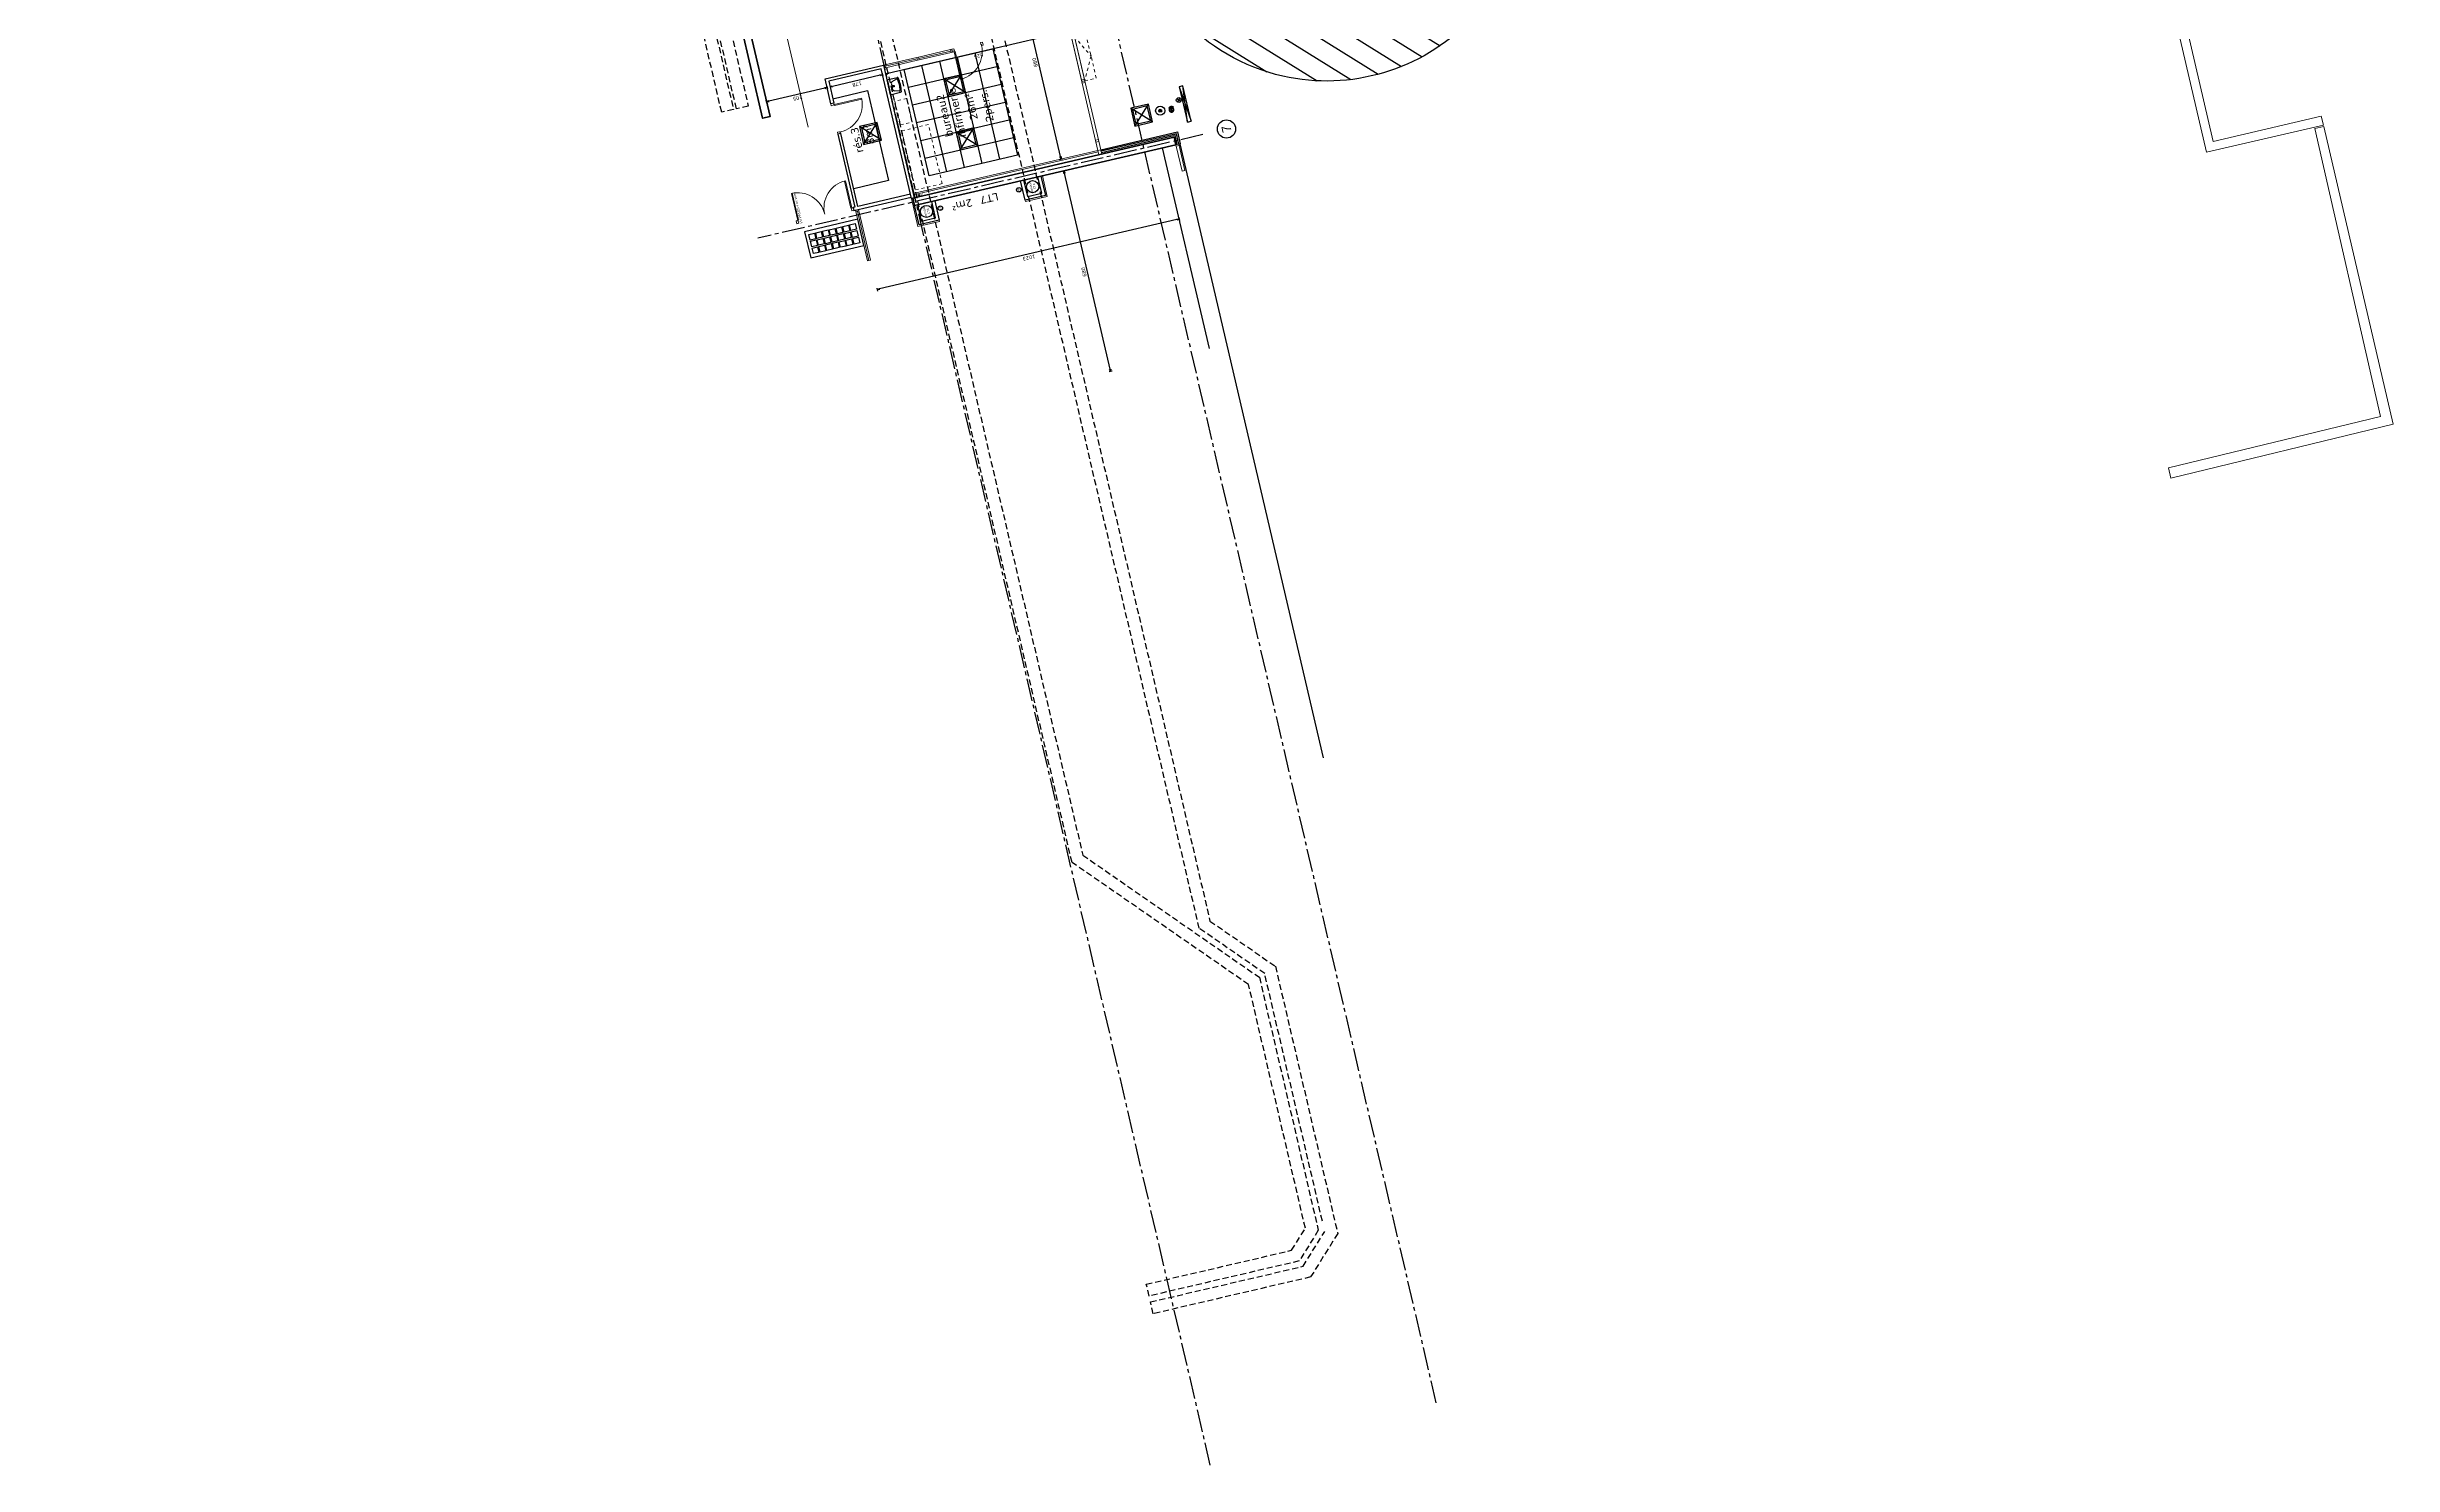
# Model space of a CAD drawing. Header units: metres. Extents: x -49 to 867749, y -579737 to 170817.
# Drawn here: x 867440.8 to 867518.2, y -409093.6 to -409046.8 of the extents above; entities that cross this region are included whole.
import ezdxf
from ezdxf.enums import TextEntityAlignment as Align

# ---------------------------------------------------------------- set-up
doc = ezdxf.new("R2010")
doc.units = ezdxf.units.M
doc.header["$MEASUREMENT"] = 0
doc.header["$PDMODE"] = 3
doc.header["$PDSIZE"] = 0.1
for name, pattern in [('01', [0.15000000000000002, 0.1, -0.05]), ('02', [0.28, 0.2, -0.08]), ('AXES2', [1.125, 0.75, -0.125, 0.125, -0.125])]:
    doc.linetypes.add(name, pattern=pattern)
for name, color, linetype in [('00-AXE-0.00', 14, 'AXES2'), ('01-CLOISON-0.25', 3, 'Continuous'), ('01-DOUBLAGE-0.0x', 6, 'Continuous'), ('01-ISOL-0.08', 43, 'ISOLATION'), ('01-SANITAIRE-0.15', 44, 'Continuous'), ('06-COT-50&100-0.20', 2, 'Continuous'), ('06-TXT-DIVERS-0.20', 70, 'Continuous'), ('06-TXT-ETIQUETTES SURFACES', 210, 'Continuous'), ('07-PLAFONDS-0.13', 5, 'Continuous'), ('08-VU-0.13', 44, 'Continuous'), ('08-VU-0.20', 32, 'Continuous'), ('BAT_HACHURES', 252, 'Continuous')]:
    doc.layers.add(name, color=color, linetype=linetype)
for name, color, linetype, lineweight in [('01-BETON-0.40', 4, 'Continuous', 40), ('01-MEN-CP-0.15', 2, 'Continuous', 18), ('01-MOBILIER-0.10', 10, 'Continuous', 9), ('ACSP - Béton', 252, 'Continuous', 18)]:
    doc.layers.add(name, color=color, linetype=linetype, lineweight=lineweight)
doc.styles.add('COT', font='verdana.ttf')
doc.styles.add('locaux 100', font='verdana.ttf', dxfattribs={"height": 0.22})
doc.styles.add('locaux 20', font='verdana.ttf', dxfattribs={"height": 0.07})
doc.styles.get("Standard").update_dxf_attribs({"font": 'arial.ttf'})
doc.linetypes.add('ISOLATION', pattern='A,0.0001,-0.1,[134,ltypeshp.shx,S=0.1,R=0,X=-0.1,Y=0],-0.2,[134,ltypeshp.shx,S=0.1,R=180,X=0.1,Y=0],-0.1', length=0.4001)
doc.dimstyles.new('COT50', dxfattribs={"dimtxt": 0.12, "dimasz": 0.08, "dimexe": 0.05, "dimexo": 0, "dimgap": 0.05, "dimtad": 1, "dimdec": 0, "dimlfac": 100, "dimzin": 0, "dimdsep": 46, "dimtxsty": 'COT', "dimblk": 'OPEN30', "dimcen": 0.04, "dimdle": 0.05, "dimclrd": 256, "dimclre": 256, "dimclrt": 6, "dimadec": 0, "dimazin": 0, "dimtm": 1e-09, "dimtfac": 1, "dimtdec": 0, "dimtmove": 1, "dimatfit": 0, "dimldrblk": 'OPEN30', "dimfxl": 0.05, "dimfxlon": 1, "dimtolj": 1, "dimtzin": 0, "dimlwd": -1, "dimlwe": -1, "dimarcsym": 0})

# ---------------------------------------------------------------- blocks, each defined once
blk = doc.blocks.new('ModulePlancherVerre')
at = {"layer": '08-VU-0.13'}
for points in [[(0.1199999999953434, 1.685000000521541), (0.309999999939464, 1.685000000521541), (0.309999999939464, 1.495000000461005), (0.1200000000244472, 1.495000000461005)], [(0.3500000000349246, 1.685000000754371), (0.5399999999499414, 1.685000000754371), (0.5400000000081491, 1.49500000057742), (0.3500000000349246, 1.495000000461005)], [(0.5800000000745058, 1.685000000754371), (0.7700000000186265, 1.685000000754371), (0.7699999999895226, 1.49500000057742), (0.5800000000745058, 1.49500000057742)], [(0.1200000000244472, 1.455000000423752), (0.3099999999976717, 1.455000000307336), (0.3099999999685679, 1.265000000130385), (0.1199999999953434, 1.265000000130385)], [(0.1200000000826549, 1.225000000209548), (0.309999999939464, 1.225000000209548), (0.3099999999976717, 1.035000000149012), (0.120000000053551, 1.035000000032596)], [(0.120000000053551, 0.9950000001117587), (0.3099999999976717, 0.9950000001117587), (0.3099999999976717, 0.8049999999348074), (0.1200000000244472, 0.8049999999348074)], [(0.3500000000349246, 1.455000000423752), (0.5399999999790452, 1.455000000423752), (0.5399999999790452, 1.2650000002468), (0.3500000000349246, 1.2650000002468)], [(0.3500000000640284, 1.225000000442378), (0.5400000000372529, 1.225000000442378), (0.5400000000081491, 1.035000000149012), (0.3500000000640284, 1.035000000265427)], [(0.3500000000349246, 0.9950000001117587), (0.5400000000081491, 0.9950000001117587), (0.5399999999790452, 0.8049999999348074), (0.3500000001222361, 0.8049999999348074)], [(0.580000000045402, 1.455000000540167), (0.7700000000186265, 1.455000000656582), (0.7699999999895226, 1.265000000479631), (0.5800000001036096, 1.265000000479631)], [(0.5800000001036096, 1.225000000442378), (0.7700000000186265, 1.225000000442378), (0.7700000000186265, 1.035000000265427), (0.5800000000745058, 1.035000000265427)], [(0.5800000000745058, 0.9950000001117587), (0.7699999999895226, 0.995000000228174), (0.7700000000768341, 0.8050000001676381), (0.5800000001036096, 0.8050000001676381)], [(0.120000000053551, 0.7649999996647239), (0.3099999999685679, 0.7649999996647239), (0.3100000000267755, 0.5749999997206032), (0.1200000000826549, 0.5749999996041879)], [(0.1200000000244472, 0.534999999566935), (0.3099999999976717, 0.534999999566935), (0.3100000000267755, 0.344999999506399), (0.1200000000826549, 0.3449999996228144)], [(0.1200000001117587, 0.3049999993527308), (0.3100000000558794, 0.3049999992363155), (0.3100000000558794, 0.1149999992921948), (0.1200000001408625, 0.1149999991757795)], [(0.3500000000640284, 0.7649999998975545), (0.5400000000663567, 0.7650000000139698), (0.5400000000372529, 0.5749999998370185), (0.3500000000640284, 0.5749999998370185)], [(0.3500000000931323, 0.5349999997997656), (0.5400000000081491, 0.5349999996833503), (0.5400000000372529, 0.344999999506399), (0.3500000001222361, 0.344999999506399)], [(0.3500000001222361, 0.3049999994691461), (0.5400000000954606, 0.3049999994691461), (0.5400000000954606, 0.1149999994086102), (0.3500000001222361, 0.1149999994086102)], [(0.5800000001036096, 0.7650000000139698), (0.7700000000186265, 0.7649999998975545), (0.7700000000477303, 0.5749999998370185), (0.5800000001036096, 0.5749999998370185)], [(0.5800000001327135, 0.5349999996833503), (0.7700000000186265, 0.5349999997997656), (0.7700000001059379, 0.3449999997392297), (0.5800000001618173, 0.3449999997392297)], [(0.5800000001618173, 0.3049999995855615), (0.7700000000768341, 0.3049999994691461), (0.7700000001059379, 0.1149999994086102), (0.5800000001618173, 0.1149999994086102)]]:
    blk.add_lwpolyline(points, close=True, dxfattribs=at)
at = {"layer": '08-VU-0.20'}
blk.add_lwpolyline([(2.91038304567337e-11, 1.164153218269348e-10), (0.8900000000721775, 0), (0.8900000000721775, 1.799999999930151), (-2.91038304567337e-11, 1.800000000046566)], close=True, dxfattribs=at)
blk = doc.blocks.new('Spot-directionnel')
h = blk.add_hatch(color=256)
h.dxf.hatch_style = 1
h.paths.add_polyline_path([(-0.05656854255256303, 0.05656854255313146, 0.4142135626240647), (-0.05656854245551541, -0.05656854248518767), (-3.389662855957098e-11, 2.221082345821301e-11)])
h = blk.add_hatch(color=256)
h.dxf.hatch_style = 1
h.paths.add_polyline_path([(0.07778174590198482, 0.07778174607603938), (-3.389662162067708e-11, 2.221082866238344e-11), (0.07778174585832905, -0.07778174588686447, 0.4142135627566695)])
for p, q in [((-0.05656854246569765, -0.05656854249536991), (0.0777817458734944, 0.07778174604754895)), ((-0.05656854249480148, 0.05656854249536991), (0.07778174590259823, -0.07778174593113363))]:
    blk.add_line(p, q)
for radius, start, end in [(0.07999999999999999, 45.0000000876141, 314.9999999902446), (0.11, 315.0000000279166, 45.00000003952353)]:
    blk.add_arc((5.684341886080801e-13, 1.164153218269348e-10), radius, start, end)
blk = doc.blocks.new('LuminaireSuspendu')
for p, q in [((-0.03535533905903776, 0.03535533917602152), (0.03535533908927846, -0.03535533871036023)), ((-0.03535533894262244, -0.03535533894319087), (0.0353553390310708, 0.03535533917602152))]:
    blk.add_line(p, q)
for centre, radius in [((-5.763922672485933e-11, 1.164153218269348e-10), 0.15), ((-2.853539626812562e-11, 2.328306436538696e-10), 0.04999999999999999)]:
    blk.add_circle(centre, radius)
blk = doc.blocks.new('Eclairage-Pl-60x60')
for p, q in [((-0.3000000000459977, 0.3000000001629815), (0.2999999999889269, -0.3000000000465661)), ((-0.3000000000751015, -0.3000000000465661), (0.3000000000180307, 0.3000000000465661))]:
    blk.add_line(p, q)
for points in [[(-0.3000000000459977, -0.2999999999301508), (0.2999999999889269, -0.2999999999301508), (0.2999999999889269, 0.3000000001629815), (-0.3000000000459977, 0.3000000001629815)], [(-0.2500000000576392, -0.2499999998835847), (0.2499999999714646, -0.25), (0.2499999999714646, 0.2500000001164153), (-0.2500000000285354, 0.2500000002328306)]]:
    blk.add_lwpolyline(points, close=True)
blk = doc.blocks.new('_Open30')
at = {"color": 0, "linetype": 'ByBlock', "lineweight": -2}
for p, q in [((-1, 0.26794919), (0, 0)), ((0, 0), (-1, -0.26794919)), ((0, 0), (-1, 0))]:
    blk.add_line(p, q, dxfattribs=at)
blk = doc.blocks.new('*D341')
at = {"layer": '06-COT-50&100-0.20', "transparency": 16777216}
for p, q in [((867474.3201147502, -409050.9231663038), (867474.417503926, -409050.900465017)), ((867475.8943358171, -409057.4563682773), (867474.3869703676, -409050.989727001)), ((867475.9611914344, -409057.5229289745), (867475.8638022586, -409057.5456302614))]:
    blk.add_line(p, q, dxfattribs=at)
at = {"layer": 'Defpoints', "color": 0, "transparency": 16777216}
for p in [(867473.5238229244, -409051.1087808655), (867474.3688093381, -409050.9118156604), (867476.058829756, -409057.500169612)]:
    blk.add_point(p, dxfattribs=at)
at = {"layer": '06-COT-50&100-0.20', "transparency": 16777216, "xscale": 0.08, "yscale": 0.08, "zscale": 0.08}
for p, rotation in [((867474.3688093381, -409050.9118156604), 103.1212703830424), ((867475.9124968466, -409057.5342796179), 283.1212703830424)]:
    blk.add_blockref('_Open30', p, dxfattribs=dict(at, rotation=rotation))
at = {"layer": '06-COT-50&100-0.20', "color": 6, "transparency": 16777216, "insert": (867475.030856444, -409054.2486410915), "char_height": 0.12, "attachment_point": 5, "rotation": 103.12127038304244, "style": 'COT'}
blk.add_mtext('\\A1;680', dxfattribs=at)
blk = doc.blocks.new('*D342')
at = {"layer": '06-COT-50&100-0.20', "transparency": 16777216}
for p, q in [((867472.731020936, -409044.1059079833), (867472.8284101118, -409044.0832066963)), ((867474.259843161, -409050.4443476151), (867472.7978765534, -409044.1724686804)), ((867474.2293096026, -409050.5336095992), (867474.3266987784, -409050.5109083123))]:
    blk.add_line(p, q, dxfattribs=at)
at = {"layer": 'Defpoints', "color": 0, "transparency": 16777216}
for p in [(867472.7797155238, -409044.0945573398), (867472.1177019638, -409044.248871817), (867473.5429487074, -409050.6935994077)]:
    blk.add_point(p, dxfattribs=at)
at = {"layer": '06-COT-50&100-0.20', "transparency": 16777216, "xscale": 0.08, "yscale": 0.08, "zscale": 0.08}
for p, rotation in [((867472.7797155238, -409044.0945573398), 103.1212703830424), ((867474.2780041905, -409050.5222589558), 283.1212703830424)]:
    blk.add_blockref('_Open30', p, dxfattribs=dict(at, rotation=rotation))
at = {"layer": '06-COT-50&100-0.20', "color": 6, "transparency": 16777216, "insert": (867473.419337913, -409047.3339375667), "char_height": 0.12, "attachment_point": 5, "rotation": 103.12127038304244, "style": 'COT'}
blk.add_mtext('\\A1;660', dxfattribs=at)
blk = doc.blocks.new('P90')
at = {"linetype": 'Continuous'}
for points in [[(-0.04999999999999716, 0.9294576541331026), (-0.05000000000001137, 0), (-0.0799999999999983, 1.4210854715202e-14), (-0.07999999999998408, 0.9294576541331026)], [(-0.9650000000000176, -0.03000000000000114), (-0.9650000000000034, -0.0999999999999858), (-1.029999999999987, -0.0999999999999858), (-1.030000000000001, 1.4210854715202e-14), (-0.980000000000004, 0), (-0.980000000000004, -0.02999999999998693)], [(0, 0), (-1.4210854715202e-14, -0.0999999999999858), (-0.06500000000001194, -0.0999999999999858), (-0.06499999999999773, -0.02999999999998693), (-0.04999999999999716, -0.02999999999998693), (-0.04999999999999716, 0)]]:
    blk.add_lwpolyline(points, close=True, dxfattribs=at)
blk.add_arc((-0.04341237867370751, -0.006437188131982907), 0.9366097425356539, 92.23876574673776, 179.6062109981933, dxfattribs=at)
at = {"linetype": 'Continuous', "text_generation_flag": 6}
blk.add_attdef('TEXTE', text='', height=0.08000000000000185, rotation=90, dxfattribs=at).set_placement((-0.1882810419414795, 0.4692115736254578), align=Align.CENTER)
blk = doc.blocks.new('*D347')
at = {"layer": '06-COT-50&100-0.20', "transparency": 16777216}
for p, q in [((867474.4943020312, -409046.3172621351), (867468.5604983558, -409047.700423851)), ((867474.5608627285, -409046.2504065178), (867474.5835640153, -409046.3477956936)), ((867468.4712363718, -409047.6698902928), (867468.4939376586, -409047.7672794686))]:
    blk.add_line(p, q, dxfattribs=at)
at = {"layer": 'Defpoints', "color": 0, "transparency": 16777216}
for p in [(867474.5270603169, -409046.1053931981), (867468.4374339606, -409047.5248769746), (867468.4825870148, -409047.7185848806)]:
    blk.add_point(p, dxfattribs=at)
at = {"layer": '06-COT-50&100-0.20', "transparency": 16777216, "xscale": 0.08, "yscale": 0.08, "zscale": 0.08}
for p, rotation in [((867474.5722133719, -409046.2991011055), 13.12127038304243), ((867468.4825870151, -409047.7185848806), 193.1212703830424)]:
    blk.add_blockref('_Open30', p, dxfattribs=dict(at, rotation=rotation))
at = {"layer": '06-COT-50&100-0.20', "color": 6, "transparency": 16777216, "insert": (867471.55293876, -409047.1184041806), "char_height": 0.12, "attachment_point": 5, "rotation": 193.12127038304243, "style": 'COT'}
blk.add_mtext('\\A1;625', dxfattribs=at)
blk = doc.blocks.new('*D351')
at = {"layer": '06-COT-50&100-0.20', "transparency": 16777216}
for p, q in [((867468.3072864988, -409047.7594471981), (867466.7323847122, -409048.1265547024)), ((867468.3738471961, -409047.6925915807), (867468.396548483, -409047.7899807566)), ((867466.6431227282, -409048.096021144), (867466.6658240152, -409048.1934103199))]:
    blk.add_line(p, q, dxfattribs=at)
at = {"layer": 'Defpoints', "color": 0, "transparency": 16777216}
for p in [(867466.6093203168, -409047.951007825), (867468.3400447847, -409047.5475782617), (867466.6544733713, -409048.1447157317)]:
    blk.add_point(p, dxfattribs=at)
at = {"layer": '06-COT-50&100-0.20', "transparency": 16777216, "xscale": 0.08, "yscale": 0.08, "zscale": 0.08}
for p, rotation in [((867468.3851978395, -409047.7412861686), 13.12127038304243), ((867466.6544733716, -409048.1447157318), 193.1212703830424)]:
    blk.add_blockref('_Open30', p, dxfattribs=dict(at, rotation=rotation))
at = {"layer": '06-COT-50&100-0.20', "color": 6, "transparency": 16777216, "insert": (867467.5454290576, -409048.0527975986), "char_height": 0.12, "attachment_point": 5, "rotation": 193.12127038304243, "style": 'COT'}
blk.add_mtext('\\A1;178', dxfattribs=at)
blk = doc.blocks.new('*D352')
at = {"layer": '06-COT-50&100-0.20', "transparency": 16777216}
for p, q in [((867464.5710722001, -409048.6816941728), (867464.5483709133, -409048.5843049969)), ((867466.4791728554, -409048.1855780494), (867464.6376328974, -409048.6148385555)), ((867466.5457335527, -409048.118722432), (867466.5684348396, -409048.2161116079))]:
    blk.add_line(p, q, dxfattribs=at)
at = {"layer": 'Defpoints', "color": 0, "transparency": 16777216}
for p in [(867466.489229854, -409047.876319936), (867464.5597215564, -409048.6329995849), (867464.6736810567, -409049.1218891297)]:
    blk.add_point(p, dxfattribs=at)
at = {"layer": '06-COT-50&100-0.20', "transparency": 16777216, "xscale": 0.08, "yscale": 0.08, "zscale": 0.08}
for p, rotation in [((867464.5597215567, -409048.632999585), 193.1212703830424), ((867466.5570841961, -409048.1674170199), 13.12127038304243)]:
    blk.add_blockref('_Open30', p, dxfattribs=dict(at, rotation=rotation))
at = {"layer": '06-COT-50&100-0.20', "color": 6, "transparency": 16777216, "insert": (867465.5839414428, -409048.50976949), "char_height": 0.12, "attachment_point": 5, "rotation": 193.12127038304243, "style": 'COT'}
blk.add_mtext('\\A1;205', dxfattribs=at)
blk = doc.blocks.new('*D353')
at = {"layer": '06-COT-50&100-0.20', "transparency": 16777216}
for p, q in [((867478.0970003154, -409052.522454595), (867468.2899301454, -409054.8084695606)), ((867478.1635610126, -409052.4555989776), (867478.1862622995, -409052.5529881535)), ((867468.2006681613, -409054.7779360022), (867468.2233694482, -409054.8753251781))]:
    blk.add_line(p, q, dxfattribs=at)
at = {"layer": 'Defpoints', "color": 0, "transparency": 16777216}
for p in [(867477.6266902618, -409050.152407965), (867467.5956935496, -409052.1825774615), (867468.2120188044, -409054.82663059)]:
    blk.add_point(p, dxfattribs=at)
at = {"layer": '06-COT-50&100-0.20', "transparency": 16777216, "xscale": 0.08, "yscale": 0.08, "zscale": 0.08}
for p, rotation in [((867478.1749116561, -409052.5042935655), 13.12127038304243), ((867468.2120188047, -409054.8266305901), 193.1212703830424)]:
    blk.add_blockref('_Open30', p, dxfattribs=dict(at, rotation=rotation))
at = {"layer": '06-COT-50&100-0.20', "color": 6, "transparency": 16777216, "insert": (867473.2190037969, -409053.7750232653), "char_height": 0.12, "attachment_point": 5, "rotation": 193.12127038304243, "style": 'COT'}
blk.add_mtext('\\A1;1023', dxfattribs=at)
blk = doc.blocks.new('lav')
for p, q in [((4.547473508864641e-11, 0.5000000000001634), (-0.3496666666213777, 0.5000000000319673)), ((0, 0), (-0.3496666666668524, 3.181099827997969e-11)), ((-0.3163333332925653, 0.4500000000289575), (-0.1499999999636543, 0.4000000000138471)), ((-0.3163333333289415, 0.05000000002875282), (-0.1499999999909392, 0.1000000000135941)), ((-0.1166666666333676, 0.3666666666774958), (-0.1166666666439937, 0.2500000000108784)), ((-0.1166666666545666, 0.1333333333442752), (-0.1166666666439937, 0.2500000000108784)), ((0, 0), (4.547473508864641e-11, 0.5000000000001634))]:
    blk.add_line(p, q)
blk.add_circle((-0.1666666666440619, 0.2500000000154259), 0.02500000000001179)
for centre, radius, start, end in [((1.511230769252453, 0.2307692306319566), 1.910994200150283, 172.4053566261894, 179.4234098034188), ((1.511230769255977, 0.2692307690937028), 1.910994200150283, 180.5765901861594, 187.5946433633883), ((-0.3295409652938446, 0.4180819306935533), 0.08435409852576513, 103.8030960285304, 129.3270063151537), ((-0.3396746034290565, 0.06165079316239286), 0.06245527696966288, 226.0760679542152, 260.7938296814295), ((0.4975555555798223, 0.2638888888437094), 0.8640005286925189, 168.6900675207902, 180.9210746533744), ((0.4975555555773177, 0.236111111065938), 0.8640005286925189, 179.0789253361997, 191.3099324688467), ((-0.3246666666281648, 0.4250000000299181), 0.02635231383474886, 71.56505117185039, 161.5650511718255), ((-0.3246666666599971, 0.07500000002968932), 0.02635231383474886, 198.4349488177986, 288.4349488178232), ((-0.1722222221910137, 0.3444444444603434), 0.05983516452374441, 21.80140948109061, 68.19859050835481), ((-0.1722222222081768, 0.1555555555715245), 0.05983516452374441, 291.8014094811501, 338.1985905084624)]:
    blk.add_arc(centre, radius, start, end)
blk = doc.blocks.new('P180')
for points in [[(-1.849999999888837, 0.9150000001536682), (-1.850000000179875, 1.164153218269348e-10), (-1.879999999945881, 0), (-1.879999999625738, 0.9150000000372529)], [(-0.07999999989931439, 0.9150000000372529), (-0.07999999969558758, 1.164153218269348e-10), (-0.0499999999586862, 0), (-0.05000000016241302, 0.9150000000372529)], [(2.967226464534178e-11, 0), (2.967226464534178e-11, -0.1), (-0.06499999997265604, -0.1), (-0.06499999997265604, -0.03000000002793968), (-0.0499999999586862, -0.02999999991152436), (-0.0499999999586862, 0)]]:
    blk.add_lwpolyline(points, close=True)
at = {"linetype": 'Continuous'}
blk.add_lwpolyline([(-1.929999999934239, 4.656612873077393e-10), (-1.929999999934239, -0.1), (-1.864999999961015, -0.1000000001164153), (-1.864999999931911, -0.02999999956227839), (-1.879999999945881, -0.02999999956227839), (-1.879999999945881, 3.492459654808044e-10)], close=True, dxfattribs=at)
for centre, radius, start, end in [((-1.879999999974984, 0), 0.9149999999925909, 0, 90.00000000189551), ((-0.0499999999586862, 0), 0.914999999992591, 89.99999999480201, 180)]:
    blk.add_arc(centre, radius, start, end)
at = {"linetype": 'Continuous', "text_generation_flag": 6}
blk.add_attdef('TEXTE', (-0.1882810416567509, 0.5981708656763658), '', height=0.08000000000000183, rotation=89.99999999930954, dxfattribs=at)

msp = doc.modelspace()

# ---------------------------------------------------------------- hatches: boundary and pattern name
at = {"layer": 'BAT_HACHURES'}
h = msp.add_hatch(dxfattribs=at)
h.set_pattern_fill('ANSI31', color=256, scale=5, angle=-3.17888807081043e-09, style=0)
h.set_pattern_definition([(148.1212703798635, (867514.9505332075, -409023.8233070308), (-0.330076954766738, -0.5307298784993332), [])])
edge = h.paths.add_edge_path()
edge.add_line((867503.8646534286, -409026.4074108016), (867482.7444074283, -409031.1293068004))
edge.add_line((867482.7444074282, -409031.1293068003), (867483.578343428, -409034.7854168004))
edge.add_arc((867483.0427372577, -409041.3542092373), 6.590592389783551, 13.95806351683001, 85.3385292266754, ccw=False)
edge.add_arc((867483.0423995936, -409041.3585949136), 6.591979281520219, -102.64820822341619, 13.994349192611196, ccw=False)
edge.add_arc((867483.0515349053, -409041.4019464657), 6.551705908599888, 119.74044016712261, 257.1908273964968, ccw=False)
edge.add_line((867479.8014194281, -409035.7132208002), (867477.2840244279, -409032.4744168001))
edge.add_line((867477.2840244279, -409032.4744168001), (867443.7276354277, -409040.0578427981))
edge.add_line((867443.7276354277, -409040.0578427983), (867440.8119694283, -409027.1706097982))
edge.add_line((867440.8119694283, -409027.170609798), (867448.1288255333, -409025.4650604074))
edge.add_line((867448.1288255333, -409025.4650604073), (867448.6558564283, -409027.7373577984))
edge.add_line((867448.6558564282, -409027.7373577985), (867487.1679724547, -409019.0059162834))
edge.add_line((867487.1679724548, -409019.0059162835), (867487.2314697752, -409019.2812238217))
edge.add_line((867487.2314697752, -409019.2812238217), (867501.4913980699, -409015.9922937628))
edge.add_line((867501.4913980698, -409015.9922937627), (867503.8646534284, -409026.4074108015))

# ---------------------------------------------------------------- linework, layer by layer
at = {"layer": '00-AXE-0.00'}
for p, q in [((867486.6602861073, -409091.549637264), (867472.6156513811, -409031.2977490632)), ((867479.2022534235, -409093.5961371712), (867465.1576186975, -409033.3442489711)), ((867478.9565579813, -409049.7140665558), (867464.274609702, -409053.1364091013))]:
    msp.add_line(p, q, dxfattribs=at)
at = {"layer": '00-AXE-0.00', "linetype": 'Continuous'}
msp.add_circle((867479.7356713882, -409049.5324562607), 0.2999999999999999, dxfattribs=at)
at = {"layer": '01-BETON-0.40'}
for points in [[(867463.7024308245, -409046.0564567603), (867464.4302081172, -409049.1786423472), (867464.673681057, -409049.1218891299), (867463.9459037639, -409045.9997035412), (867465.9432658571, -409045.534121088), (867465.886512637, -409045.2906481315), (867462.0459243916, -409046.185883856), (867462.1026776788, -409046.4293570957)], [(867469.3864629543, -409051.816491914), (867469.4432164357, -409052.059964792), (867478.0649613952, -409050.0502475493), (867478.008208178, -409049.8067746097)]]:
    msp.add_lwpolyline(points, close=True, dxfattribs=at)
at = {"layer": '01-CLOISON-0.25'}
for points in [[(867466.6811415164, -409048.6996265036), (867466.4892298543, -409047.8763199361), (867468.4147326739, -409047.427487799), (867469.4351578401, -409051.8051411992), (867469.3377686644, -409051.827842486), (867468.3400447849, -409047.5475782618), (867466.609320317, -409047.9510078251), (867466.7785306927, -409048.6769252165)], [(867469.303716734, -409051.6817587221), (867467.5729922641, -409052.0851882857), (867467.0123539472, -409049.6800337278), (867466.9149647711, -409049.7027350148), (867467.475603088, -409052.1078895727), (867467.4167273156, -409052.1216134374), (867467.4394286023, -409052.2190026137), (867469.3264180209, -409051.7791478979)], [(867473.0918974135, -409051.8768035427), (867472.9443573412, -409051.2438535188), (867473.0417467698, -409051.2211521729), (867473.1665853024, -409051.7567130798), (867473.6389225528, -409051.6466118984), (867473.5140840198, -409051.1110509913), (867473.6114731957, -409051.0883497045), (867473.7590130155, -409051.7212997873)], [(867469.5907562908, -409052.6929148664), (867469.4432162186, -409052.0599648426), (867469.5406056473, -409052.0372634968), (867469.6654441797, -409052.5728244037), (867470.1377816782, -409052.4627231634), (867470.0129431454, -409051.9271622564), (867470.1103323211, -409051.9044609694), (867470.257872141, -409052.5374110523)]]:
    msp.add_lwpolyline(points, close=True, dxfattribs=at)
at = {"layer": '01-DOUBLAGE-0.0x'}
msp.add_lwpolyline([(867478.1623503983, -409050.0275463061), (867478.0828960717, -409049.6866849556), (867475.5994929281, -409050.2655674306), (867475.5881443108, -409050.2168815344), (867478.120242042, -409049.6266484159), (867478.2110449859, -409050.0161956626), (867478.1623503983, -409050.0275463061)], close=True, dxfattribs=at)
at = {"layer": '01-ISOL-0.08', "ltscale": 0.1}
for p, q in [((867477.9968577154, -409049.7580807885), (867475.6108426107, -409050.3142577244)), ((867478.1136657487, -409050.0388946329), (867478.0342114428, -409049.6980333661))]:
    msp.add_line(p, q, dxfattribs=at)
at = {"layer": '01-MEN-CP-0.15'}
for p, q in [((867469.5328516656, -409047.2181961624), (867468.4747779052, -409047.4648317436)), ((867470.639620014, -409046.9602099378), (867469.5815462534, -409047.2068455191)), ((867467.9374610963, -409053.8690219301), (867467.5583496056, -409052.2426226932))]:
    msp.add_line(p, q, dxfattribs=at)
for points in [[(867475.4907322647, -409050.2395736608), (867473.9924426925, -409043.8118681595), (867474.0898318655, -409043.7891668733), (867475.5881214375, -409050.2168723746)], [(867473.9924426918, -409043.811868159), (867475.4907322644, -409050.2395736601), (867475.5881214374, -409050.2168723739), (867474.0898318648, -409043.7891668728)], [(867474.9606548948, -409047.9655264574), (867474.6201355912, -409046.5046888197), (867474.7175218292, -409046.4819882176), (867475.0580411329, -409047.9428258553)], [(867468.4861285484, -409047.5135263312), (867468.4634272617, -409047.4161371554), (867469.5215010219, -409047.1695015745), (867469.5442023089, -409047.2668907503)], [(867469.5928968969, -409047.2555401069), (867469.5701956099, -409047.1581509311), (867469.521501022, -409047.1695015745), (867469.5442023091, -409047.2668907503)], [(867470.6509706571, -409047.0089045257), (867470.6282693703, -409046.91151535), (867469.5701956099, -409047.1581509311), (867469.5928968969, -409047.2555401069)], [(867470.6996652449, -409046.9975538824), (867470.676963958, -409046.9001647066), (867470.6282693703, -409046.9115153499), (867470.6509706571, -409047.0089045257)], [(867468.4861285486, -409047.5135263315), (867468.4634272617, -409047.4161371557), (867468.4147326739, -409047.4274877991), (867468.4374339608, -409047.5248769748)], [(867474.9606548946, -409047.965526457), (867474.9493042513, -409047.9168318691), (867475.0466934269, -409047.8941305823), (867475.0580440704, -409047.9428251702)], [(867474.9742756683, -409048.0239599626), (867474.9606548962, -409047.9655264571), (867475.0580440696, -409047.9428251709), (867475.0716648417, -409048.0012586763)], [(867469.4124562556, -409051.7077520943), (867469.401105612, -409051.6590575065), (867475.4907322646, -409050.2395736607), (867475.5020829082, -409050.2882682497)], [(867475.4260312789, -409049.9620045621), (867475.4124105067, -409049.9035710564), (867475.5097996801, -409049.8808697701), (867475.5234204523, -409049.9393032758)], [(867475.5881216323, -409050.2168731195), (867475.6221735585, -409050.3629568656), (867475.5247843853, -409050.3856581518), (867475.4907324591, -409050.2395744058)], [(867478.162350564, -409050.0275462674), (867478.1737012077, -409050.0762408557), (867478.076312032, -409050.0989421425), (867478.0649613884, -409050.0502475541)], [(867478.1737012077, -409050.0762408557), (867478.3666621462, -409050.9040488505), (867478.2692729705, -409050.9267501373), (867478.076312032, -409050.0989421425)], [(867470.2578721414, -409052.5374110535), (867469.5907562908, -409052.6929148663), (867469.3864632044, -409051.8164918537), (867469.3377686625, -409051.8278424865), (867469.5534123443, -409052.7529600983), (867470.2692227847, -409052.5861056414)], [(867467.6070441932, -409052.2312720498), (867467.5956935497, -409052.1825774616), (867467.498304375, -409052.2052787485), (867467.5096550185, -409052.2539733366)], [(867467.6070441932, -409052.2312720498), (867467.9861556841, -409053.8576712869), (867467.8887665089, -409053.8803725737), (867467.5096550179, -409052.2539733365)]]:
    msp.add_lwpolyline(points, close=True, dxfattribs=at)
at = {"layer": '01-MEN-CP-0.15', "linetype": '01'}
for points in [[(867475.0580411325, -409047.9428258549), (867475.4361337351, -409047.8546929738), (867475.0956144314, -409046.3938553361), (867474.7175218291, -409046.4819882172)], [(867474.7175218291, -409046.4819882176), (867475.2658740832, -409047.1242741551), (867475.0580440704, -409047.9428251705)]]:
    msp.add_lwpolyline(points, dxfattribs=at)
at = {"layer": '01-MEN-CP-0.15'}
msp.add_lwpolyline([(867473.7590130144, -409051.7212997882), (867473.0918974138, -409051.8768035439), (867473.1032480572, -409051.9254981318), (867473.8190582467, -409051.7586437325), (867473.6601677845, -409051.0769990609), (867473.6114731957, -409051.0883497045), (867473.7590130144, -409051.721299788)], dxfattribs=at)
at = {"layer": '01-MOBILIER-0.10', "linetype": '01'}
for points in [[(867469.3659218929, -409049.3056000273), (867469.1843115978, -409048.5264866205), (867468.7947548943, -409048.6172917681), (867468.9763651893, -409049.3964051748)], [(867469.4757935014, -409051.5389670437), (867470.3522960839, -409051.3346554615), (867469.8982703458, -409049.3868719445), (867469.0217677632, -409049.5911835266)]]:
    msp.add_lwpolyline(points, close=True, dxfattribs=at)
at = {"layer": '01-SANITAIRE-0.15', "linetype": '02'}
msp.add_lwpolyline([(867482.899455134, -409085.5477423241), (867480.9975448779, -409077.3884924424), (867478.8367181018, -409075.8945329107), (867470.9829340534, -409042.2015727142), (867470.444294536, -409041.8665765159), (867462.711794703, -409043.6690118987), (867462.3767985048, -409044.2076514158), (867463.4676774554, -409048.8875536101), (867463.078120752, -409048.9783587575), (867461.9496290779, -409044.1370968931), (867462.4596298856, -409043.317067919), (867470.5148490586, -409041.4394070892), (867471.334878033, -409041.9494078968), (867479.1912183559, -409075.6533345844), (867481.3520451318, -409077.1472941159), (867483.4060790647, -409085.9591589624), (867482.5136623675, -409087.3940734531), (867477.3178966246, -409088.605199512), (867477.227091477, -409088.2156428088), (867482.2614975498, -409087.0421294734), (867482.9789096381, -409085.8886044396)], dxfattribs=at)
msp.add_lwpolyline([(867482.3381554973, -409085.7827726561), (867480.4657944966, -409077.7502899325), (867474.6388425124, -409073.7216326822), (867467.5952994891, -409043.5046298837), (867467.0566599715, -409043.1696336854), (867463.312247018, -409044.0424513436), (867462.9772508184, -409044.5810908629), (867463.9546233346, -409048.7740471756), (867463.565066631, -409048.8648523233), (867462.5500813916, -409044.5105363404), (867463.0600822007, -409043.6905073636), (867467.127214494, -409042.7424642585), (867467.9472434683, -409043.252465066), (867474.9933427667, -409073.4804343557), (867480.8202947511, -409077.5090916061), (867482.7653249245, -409085.8533271785), (867482.1354151412, -409086.8661574835), (867477.1816889031, -409088.020864457), (867477.0908837556, -409087.6313077538), (867481.8832503237, -409086.514213504)], close=True, dxfattribs=at)
at = {"layer": '01-SANITAIRE-0.15'}
for centre, radius in [((867469.5856299535, -409051.7164981459), 0.02499999999999999), ((867472.8850588115, -409051.540047059), 0.07499999999999998), ((867473.3403346611, -409051.4338820351), 0.1999999999999999), ((867469.8391936638, -409052.2499933298), 0.1999999999999999), ((867470.2944973303, -409052.143904593), 0.07499999999999998)]:
    msp.add_circle(centre, radius, dxfattribs=at)
at = {"layer": '07-PLAFONDS-0.13'}
for p, q in [((867471.6731793944, -409050.6673764688), (867470.8559330662, -409047.1613661381)), ((867472.2575144494, -409050.5311687475), (867471.4402681214, -409047.0251584167)), ((867469.2391356224, -409048.1543243571), (867472.1608108978, -409047.4732857504)), ((867470.5045092843, -409050.9397919115), (867469.6872629562, -409047.4337815807)), ((867471.0888443394, -409050.8035841901), (867470.2715980113, -409047.2975738594)), ((867469.3753433437, -409048.7386594122), (867472.2970186191, -409048.0576208055)), ((867469.5115510651, -409049.3229944674), (867472.4332263403, -409048.6419558608)), ((867478.2283992644, -409048.6206112252), (867478.0925324154, -409048.536111525)), ((867478.1182159896, -409048.6462947992), (867478.2027156899, -409048.5104279504)), ((867478.1759244428, -409048.1370162353), (867478.5652068965, -409049.2784448016)), ((867478.4483398856, -409049.3056863457), (867478.2927914537, -409048.1097746913)), ((867469.6477587866, -409049.9073295225), (867472.5694340619, -409049.2262909159)), ((867469.7839665078, -409050.4916645776), (867472.7056417832, -409049.810625971))]:
    msp.add_line(p, q, dxfattribs=at)
for points in [[(867472.0246031764, -409046.8889506953), (867472.8418495045, -409050.394961026), (867469.9201742292, -409051.0759996327), (867469.1029279012, -409047.5699893021)], [(867478.1759244428, -409048.1370162353), (867478.4483398856, -409049.3056863457), (867478.5652068965, -409049.2784448016), (867478.2927914537, -409048.1097746911)]]:
    msp.add_lwpolyline(points, close=True, dxfattribs=at)
msp.add_circle((867478.16046584, -409048.5783613751), 0.0799999999958997, dxfattribs=at)
at = {"layer": '08-VU-0.13'}
for p, q in [((867479.1703777483, -409056.7748718286), (867477.6266902619, -409050.1524079652)), ((867482.9326703129, -409070.2720293077), (867478.2110451576, -409050.0161956227))]:
    msp.add_line(p, q, dxfattribs=at)
msp.add_lwpolyline([(867466.7455280385, -409048.53534288), (867467.8919174521, -409048.2681210382), (867468.5831739564, -409051.2336313874), (867467.4367845426, -409051.5008532295)], dxfattribs=at)
at = {"layer": 'ACSP - Béton'}
msp.add_line((867465.9286632986, -409049.469197632), (867451.8840285724, -408989.2173094311), dxfattribs=at)
for points in [[(867515.9321618333, -409049.4022797901), (867515.8641697016, -409049.1100858416), (867512.3007446139, -409049.9453309772), (867510.6553371631, -409042.8742465964), (867514.2200984492, -409042.0447437275), (867514.1521064057, -409041.7525501581), (867510.2951515503, -409042.6500450702), (867512.0784782356, -409050.3005682928)], [(867510.8214395642, -409060.702576385), (867517.8131528058, -409059.0108032897), (867515.6514566294, -409049.5190522063), (867515.9436241569, -409049.4509483457), (867518.2323109169, -409059.2694805865), (867510.9037530769, -409061.0427594029)]]:
    msp.add_lwpolyline(points, close=True, dxfattribs=at)
at = {"layer": 'Defpoints', "elevation": 60.60434399999997}
msp.add_lwpolyline([(867503.8646534286, -409026.4074108016), (867482.7444074282, -409031.1293068003), (867483.578343428, -409034.7854168004, -0.32193369595807), (867489.4387261692, -409039.7644816212, -0.5579799079344674), (867481.5989915116, -409047.7906057931, -0.6837558509959452), (867479.8014194281, -409035.7132208002), (867477.2840244279, -409032.4744168001), (867443.7276354277, -409040.0578427983), (867440.8119694283, -409027.170609798), (867448.1288255333, -409025.4650604073), (867448.6558564282, -409027.7373577985), (867487.1679724548, -409019.0059162835), (867487.2314697752, -409019.2812238217), (867501.4913980698, -409015.9922937627)], format="xyb", close=True, dxfattribs=at)

# ---------------------------------------------------------------- block references
at = {"rotation": 103.1212703798635}
msp.add_blockref('ModulePlancherVerre', (867467.7716706541, -409053.3780302597), dxfattribs=at)
at = {"layer": '01-MEN-CP-0.15', "rotation": 193.1212703758584}
msp.add_blockref('P90', (867470.6996652448, -409046.9975538824), dxfattribs=at)
at = {"layer": '01-MEN-CP-0.15', "xscale": -1, "rotation": 283.1212703867381}
msp.add_blockref('P90', (867466.7785306924, -409048.6769252166), dxfattribs=at)
at = {"layer": '01-MEN-CP-0.15'}
ref = msp.add_blockref('P180', (867465.5371162214, -409052.5597482735), dxfattribs=dict(at, xscale=-1, rotation=13.1212703434885))
ref.add_attrib('TEXTE', 'VV PF1/2h + oc verti', (867465.7496997376, -409052.6423528094), dxfattribs={"layer": '0', "linetype": 'Continuous', "height": 0.0800000000000018, "rotation": 283.1212703451125, "text_generation_flag": 6})
at = {"layer": '01-SANITAIRE-0.15', "extrusion": (0, 0, -1), "xscale": -1, "zscale": -1, "rotation": 166.8787296306375}
msp.add_blockref('lav', (-867468.5282391086, -409047.9144336783), dxfattribs=at)
at = {"layer": '07-PLAFONDS-0.13', "rotation": 103.1212703798635}
for name, p in [('Eclairage-Pl-60x60', (867470.7680771212, -409048.1059725811)), ('Eclairage-Pl-60x60', (867476.9363594074, -409049.0733575669)), ('LuminaireSuspendu', (867477.5484564798, -409048.9306785564)), ('Spot-directionnel', (867477.9241623908, -409048.8988404665)), ('Eclairage-Pl-60x60', (867467.987410514, -409049.6782698564)), ('Eclairage-Pl-60x60', (867471.1767002852, -409049.8589777465))]:
    msp.add_blockref(name, p, dxfattribs=at)

# ---------------------------------------------------------------- texts
at = {"layer": '00-AXE-0.00'}
msp.add_text('7', height=0.3, rotation=103.1212703798635, dxfattribs=at).set_placement((867479.7356713882, -409049.5324562607), align=Align.MIDDLE_CENTER)
at = {"layer": '01-SANITAIRE-0.15', "char_height": 0.06999999999999997, "attachment_point": 5, "style": 'locaux 20'}
for s, insert, width, rotation in [('EU', (867469.6830191292, -409051.6937968591), 0.1588719155927092, 103.12127038304241), ('EP', (867472.8850588115, -409051.540047059), 0.1588719155927092, 103.12127038304241), ('conduit\\PCTA', (867473.340334662, -409051.4338820377), 0.743822111360607, 103.12127038431694), ('conduit\\PCTA', (867469.8391936637, -409052.2499933298), 0.743822111360607, 103.12127038431694), ('EP', (867470.2944973303, -409052.143904593), 0.1588719155927092, 103.12127038304241)]:
    msp.add_mtext(s, dxfattribs=dict(at, insert=insert, width=width, rotation=rotation))
at = {"layer": '06-TXT-DIVERS-0.20', "attachment_point": 5, "style": 'locaux 100'}
for s, insert, char_height, width, rotation in [('bureau2\\Pinfirmerie', (867470.64057413, -409049.0423921082), 0.2499999999999999, 2.371479480765257, 103.12127038304241), ('2pers.', (867471.8533791173, -409048.7596888847), 0.2499999999999999, 2.371479480765257, 103.12127038304241), ('rés.3', (867467.5414019674, -409049.8981883414), 0.2499999999999998, 2.371479480765256, 103.12127038304237), ('LT7', (867471.9048508275, -409051.8199995745), 0.2499999999999998, 2.371479480765256, 193.12127038417475)]:
    msp.add_mtext(s, dxfattribs=dict(at, insert=insert, char_height=char_height, width=width, rotation=rotation))
at = {"layer": '06-TXT-ETIQUETTES SURFACES', "attachment_point": 5, "style": 'locaux 100'}
for s, insert, char_height, rotation in [('26m²', (867471.3150500759, -409048.7855875879), 0.2499999999999999, 103.12127038304241), ('8m²', (867467.9344093894, -409049.7069937583), 0.2499999999999998, 103.12127038304237), ('2m²', (867471.0089085072, -409052.0288425332), 0.2499999999999998, 193.12127038404086)]:
    msp.add_mtext(s, dxfattribs=dict(at, insert=insert, char_height=char_height, rotation=rotation))

# ---------------------------------------------------------------- dimensions: what is measured, and where the dimension line sits
at = {"layer": '06-COT-50&100-0.20'}
for base, p1, p2, angle, picture, middle in [((867472.7797155238, -409044.0945573398), (867473.5429487075, -409050.6935994077), (867472.117701964, -409044.2488718171), 103.1212703798635, '*D342', (867473.4193379129, -409047.3339375668)), ((867468.4825870148, -409047.7185848806), (867474.5270603171, -409046.1053931983), (867468.4374339608, -409047.5248769748), 193.1212703823545, '*D347', (867471.5529387599, -409047.1184041805)), ((867464.5597215564, -409048.6329995849), (867466.4892298543, -409047.8763199361), (867464.6736810568, -409049.1218891298), 193.1212703823545, '*D352', (867465.5839414427, -409048.5097694899)), ((867466.6544733713, -409048.1447157317), (867468.3400447849, -409047.5475782618), (867466.609320317, -409047.9510078251), 193.1212703823545, '*D351', (867467.5454290576, -409048.0527975985)), ((867468.2120188044, -409054.82663059), (867477.6266902619, -409050.1524079652), (867467.5956935497, -409052.1825774616), 193.1212703823545, '*D353', (867473.2190037968, -409053.7750232653)), ((867474.3688093381, -409050.9118156604), (867476.0588297563, -409057.5001696122), (867473.5238229246, -409051.1087808656), 103.1212703798635, '*D341', (867475.0308564438, -409054.2486410914))]:
    dim = msp.add_linear_dim(base=base, p1=p1, p2=p2, angle=angle, dimstyle='COT50', dxfattribs=at)
    dim.commit()
    dim.dimension.update_dxf_attribs({"geometry": picture, "text_midpoint": middle})

doc.saveas('drawing.dxf')
